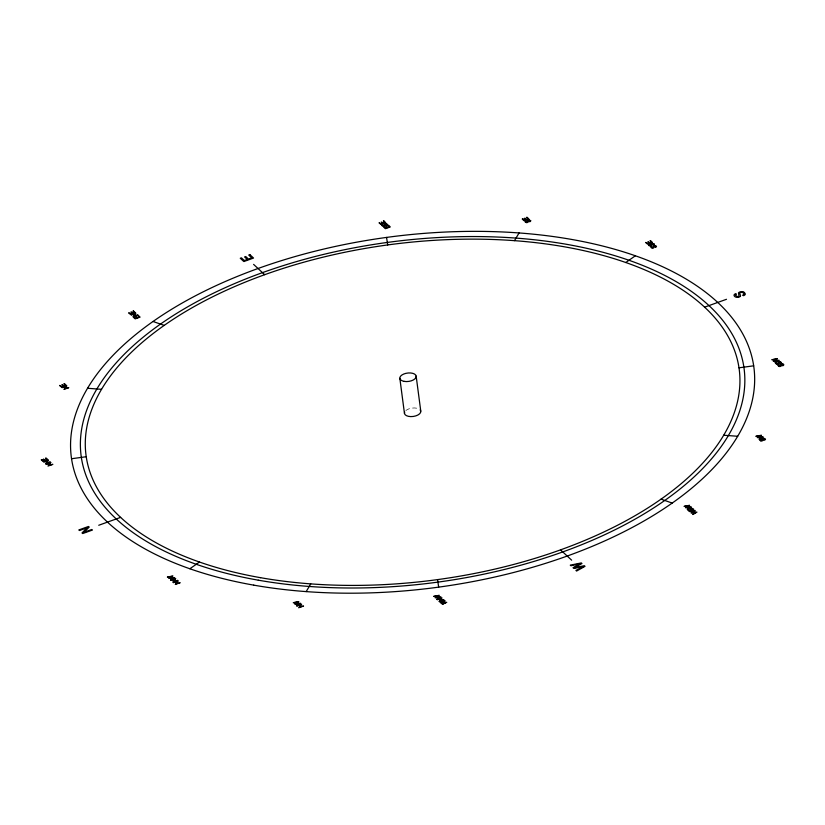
<?xml version="1.0" encoding="UTF-8"?>
<svg xmlns="http://www.w3.org/2000/svg" width="825" height="825" viewBox="0 0 825 825"><rect width="100%" height="100%" fill="white"/><g stroke="black" fill="none" stroke-linecap="round" stroke-linejoin="round"><path stroke-width="0.62" stroke-dasharray="4.12 3.09" d="M405.869 410.52A8.24 4.228 -7.5 0 1 418.584 408.787"/><path stroke-width="1.24" d="M740.355 296.196L740.479 295.876A3.795 1.949 -7.5 0 0 740.499 295.453L740.087 294.37A36.187 18.583 -7.5 0 1 739.891 293.937L739.839 293.813A4.053 2.083 -7.5 0 1 739.747 293.391L739.808 293.081A1.537 0.794 -7.5 0 1 741.902 292.411L742.428 292.504A4.104 2.104 -7.5 0 1 743.861 294.092L743.82 294.37A1.99 1.021 -7.5 0 1 743.562 294.7L742.644 295.237L743.603 295.68A3.589 1.846 -7.5 0 0 745.326 293.958L744.418 292.514A4.837 2.485 -7.5 0 0 743.036 291.823L742.613 291.741M306.168 591.607L310.747 583.883M514.48 240.673L519.069 232.949M386.647 224.936L386.09 223.833L384.759 224.4A11.457 5.888 -7.5 0 0 384.914 224.771L385.12 225.307A1.433 0.732 -7.5 0 1 383.615 226.308M189.874 568.765L199.464 562.031M625.773 262.525L635.363 255.781M170.868 577.149L168.754 578.366L173.291 577.902M173.91 577.768L170.548 580.027L174.756 577.665L169.641 578.294L172.91 575.963L167.372 577.077L172.394 576.355A14.829 7.611 -7.5 0 0 170.868 577.149M762.382 437.002L759.01 439.271L763.218 436.91L758.103 437.539L761.382 435.198L755.844 436.322L760.867 435.59A14.829 7.611 -7.5 0 0 759.34 436.394L757.226 437.601L761.372 437.229M690.577 507.086L687.204 509.345L691.412 506.983L686.297 507.612L689.576 505.282L684.038 506.395L689.061 505.673A14.829 7.611 -7.5 0 0 687.534 506.468L685.42 507.684L689.566 507.303M695.815 512.304L692.752 514.501L696.96 512.139L691.845 512.768L695.124 510.438L689.587 511.552L694.598 510.83A14.829 7.611 -7.5 0 0 693.072 511.624L690.968 512.841L695.114 512.459M778.377 360.422L775.005 362.691L779.212 360.329L774.077 360.968L777.377 358.617L771.839 359.741L776.851 359.019M441.55 603.003L445.232 600.909L439.385 601.745L443.221 601.281M441.695 602.972L446.758 602.333L442.21 604.374L445.077 602.848M574.695 567.641L581.965 563.496L581.336 562.918L570.261 565.156L570.91 565.764L580.305 563.702A29.659 15.232 -7.5 0 0 577.242 565.3L573.024 567.724L573.808 568.456L581.955 566.827M439.343 597.517L436.817 599.352L441.024 597.001L435.951 597.64L439.189 595.289L433.641 596.413L438.663 595.681A14.829 7.611 -7.5 0 0 437.137 596.485L435.022 597.692L439.632 597.217M439.405 597.486L440.179 597.094M445.139 602.827L445.912 602.425M299.805 603.395L296.433 605.653L300.64 603.302L295.577 603.941L298.805 601.59L293.267 602.714L298.279 601.982A14.829 7.611 -7.5 0 0 296.752 602.786L294.649 603.993L299.331 603.498M98.732 525.267L120.625 517.378M704.602 307.168L726.505 299.289M574.602 567.683L584.347 565.713L585.018 566.332L576.592 571.055L575.922 570.426L583.337 566.528L582.553 566.703M443.623 601.198L444.397 601.012A14.829 7.611 -7.5 0 0 442.87 601.817L440.756 603.023L444.912 602.652M778.068 360.494L777.408 360.638M762.083 437.075L761.423 437.219M695.733 512.325L695.155 512.449M777.367 360.649L773.221 361.03L775.325 359.813A14.829 7.611 -7.5 0 1 776.851 359.009M71.558 458.731L86.243 456.73M738.994 367.816L753.679 365.815M87.553 388.276L101.547 389.317M723.69 435.239L737.684 436.27M153.027 321.482L164.206 325.39M661.021 499.156L672.2 503.075M782.781 365.671L782.42 365.403A1.557 0.794 -7.5 0 0 782.884 365.135L782.255 364.011L780.986 364.598A11.457 5.888 -7.5 0 0 781.141 364.97L781.347 365.506A1.433 0.732 -7.5 0 1 780.677 366.331A1.433 0.732 -7.5 0 1 779.078 366.424M529.351 221.482L529.712 221.75A1.867 0.959 -7.5 0 0 530.661 220.626M253.595 264.382L264.691 274.694M560.546 549.852L571.643 560.175M654.132 244.035L652.049 243.117L650.77 244.406A15.665 8.044 -7.5 0 0 650.904 244.695L650.884 245.448L649.564 245.386A3.001 1.537 -7.5 0 1 649.347 245.2L649.388 244.097A1.619 0.835 -7.5 0 0 648.533 244.973A2.681 1.382 -7.5 0 0 649.584 245.86A1.485 0.763 -7.5 0 0 650.275 245.953A1.433 0.732 -7.5 0 0 651.781 244.994L651.564 244.458A11.457 5.888 -7.5 0 1 651.41 244.087L652.678 243.499L653.297 244.612A1.557 0.794 -7.5 0 1 652.843 244.881L653.204 245.159A1.867 0.959 -7.5 0 0 654.153 244.035M530.64 220.636L528.567 219.718L527.278 221.007A15.665 8.044 -7.5 0 0 527.412 221.296L527.392 222.049L526.072 221.987A3.001 1.537 -7.5 0 1 525.855 221.791L525.896 220.688A1.619 0.835 -7.5 0 0 525.04 221.564A2.681 1.382 -7.5 0 0 526.092 222.461A1.485 0.763 -7.5 0 0 526.783 222.554M763.063 439.952L762.898 439.498A11.457 5.888 -7.5 0 1 762.702 439.044L763.96 438.457L764.589 439.57A1.557 0.794 -7.5 0 1 764.136 439.838L764.497 440.107A1.867 0.959 -7.5 0 0 765.435 438.983L763.342 438.075L762.053 439.364A15.665 8.044 -7.5 0 0 762.197 439.653L762.125 440.426L760.856 440.344A3.001 1.537 -7.5 0 1 760.64 440.148L760.681 439.044A1.619 0.835 -7.5 0 0 759.825 439.921M691.247 510.025L691.051 509.489A11.457 5.888 -7.5 0 1 690.886 509.118L692.154 508.53L692.783 509.654A1.557 0.794 -7.5 0 1 692.319 509.922L692.691 510.19A1.867 0.959 -7.5 0 0 693.629 509.066L691.536 508.159L690.247 509.448A15.665 8.044 -7.5 0 0 690.381 509.737L690.308 510.51L689.05 510.417A3.001 1.537 -7.5 0 1 688.834 510.232L688.875 509.128A1.619 0.835 -7.5 0 0 688.019 510.005M386.564 237.414L387.688 244.943M437.549 579.604L438.663 587.132M416.161 376.138L420.781 411.159M399.847 378.355L404.456 413.387M689.071 510.892A2.681 1.382 -7.5 0 1 688.06 509.994M691.268 510.025A1.433 0.732 -7.5 0 1 690.587 510.85A1.433 0.732 -7.5 0 1 688.978 510.943M760.877 440.818A2.681 1.382 -7.5 0 1 759.866 439.921M763.073 439.952A1.433 0.732 -7.5 0 1 762.393 440.767A1.433 0.732 -7.5 0 1 760.784 440.87M775.809 363.34A1.619 0.835 -7.5 0 1 776.665 362.464L776.634 363.577A3.001 1.537 -7.5 0 0 776.851 363.763L778.058 363.877L778.233 363.175A15.665 8.044 -7.5 0 1 778.047 362.783L779.336 361.494L781.419 362.412A1.867 0.959 -7.5 0 1 780.502 363.547L780.13 363.268A1.557 0.794 -7.5 0 0 780.584 362.99L780.017 361.897L778.697 362.464A11.457 5.888 -7.5 0 0 778.852 362.835L779.048 363.371A1.433 0.732 -7.5 0 1 777.552 364.372M775.861 363.34A2.681 1.382 -7.5 0 0 776.872 364.238A1.485 0.763 -7.5 0 0 777.552 364.33M782.791 365.681A1.867 0.959 -7.5 0 0 783.729 364.547C783.131 363.134 779.873 363.34 780.347 364.918A15.665 8.044 -7.5 0 0 780.481 365.207L780.409 365.991L779.14 365.898A3.001 1.537 -7.5 0 1 778.924 365.712L778.965 364.609A1.619 0.835 -7.5 0 0 778.109 365.485M779.161 366.372A2.681 1.382 -7.5 0 1 778.161 365.475M526.773 222.595A1.433 0.732 -7.5 0 0 528.289 221.595L528.072 221.048A11.457 5.888 -7.5 0 1 527.918 220.688L529.186 220.1L529.856 221.172A1.557 0.794 -7.5 0 1 529.351 221.482M381.882 225.287A1.619 0.835 -7.5 0 1 382.738 224.41L382.697 225.514A3.001 1.537 -7.5 0 0 382.913 225.699L384.12 225.813L384.306 225.122A15.665 8.044 -7.5 0 1 384.11 224.73L385.399 223.441L387.482 224.348A1.867 0.959 -7.5 0 1 386.564 225.483L386.193 225.204A1.557 0.794 -7.5 0 0 386.657 224.936M381.923 225.277A2.681 1.382 -7.5 0 0 382.934 226.174A1.485 0.763 -7.5 0 0 383.625 226.277M741.582 291.658A3.156 1.619 -7.5 0 1 742.696 291.72M741.51 291.668A3.3 1.691 -7.5 0 0 741.067 291.71A2.97 1.526 -7.5 0 0 739.819 291.988A3.156 1.619 -7.5 0 0 739.458 292.132A2.671 1.372 -7.5 0 0 738.468 292.885L739.004 296.103A1.217 0.629 -7.5 0 1 738.623 296.412A1.485 0.763 -7.5 0 1 738.231 296.567A1.351 0.691 -7.5 0 1 737.591 296.66L735.353 295.247A1.877 0.969 -7.5 0 1 735.632 294.7L736.447 294.195L735.735 293.648A3.331 1.712 -7.5 0 0 734.333 294.546A2.949 1.516 -7.5 0 0 734.085 295.02L734.064 295.402A4.651 2.392 -7.5 0 0 734.178 295.783L734.436 296.165A6.909 3.547 -7.5 0 0 734.807 296.536A5.27 2.712 -7.5 0 0 735.91 297.144L736.488 297.299A2.733 1.403 -7.5 0 0 737.509 297.371A2.671 1.372 -7.5 0 0 740.407 296.196M420.162 409.901A8.24 4.228 -7.5 0 1 413.243 416.46A8.24 4.228 -7.5 0 1 404.683 412.005M653.689 246.056L653.709 246.221A11.457 5.888 -7.5 0 0 653.864 246.593L654.06 247.129A1.433 0.732 -7.5 0 1 652.565 248.129A1.485 0.763 -7.5 0 1 651.874 248.005A2.681 1.382 -7.5 0 1 650.873 247.098A1.619 0.835 -7.5 0 1 651.678 246.221L651.647 247.335A3.001 1.537 -7.5 0 0 651.863 247.521L653.122 247.613L653.194 246.83A15.665 8.044 -7.5 0 1 653.06 246.541L654.349 245.252L656.432 246.17A1.867 0.959 -7.5 0 1 655.514 247.304L655.143 247.026A1.557 0.794 -7.5 0 0 655.597 246.757L655.029 245.654L653.689 246.056M135.135 313.861L132.949 316.748L137.806 314.995L133.671 316.078L135.867 313.191L131 314.944L135.135 313.861M66.103 386.523L63.917 389.41L68.774 387.657L64.639 388.74L66.835 385.853L61.968 387.606L66.103 386.523M47.716 460.866L45.53 463.753L50.387 462.01L46.252 463.093L48.448 460.206L43.591 461.948L47.716 460.866M50.201 463.176L48.015 466.073L52.872 464.32L48.737 465.403L50.933 462.516L46.076 464.269L50.201 463.176M87.068 527.783L82.015 532.94L82.686 533.558L92.41 530.062L91.781 529.485L84.14 532.228L89.193 527.072L88.533 526.453L78.798 529.949L79.427 530.537L87.068 527.783M175.003 579.243L172.807 582.13L177.674 580.387L173.539 581.47L175.735 578.583L170.868 580.326L175.003 579.243M177.488 581.553L175.292 584.451L180.159 582.697L176.024 583.78L178.221 580.893L173.353 582.636L177.488 581.553M300.888 604.88L298.691 607.767L303.559 606.014L299.423 607.097L301.62 604.209L296.752 605.962L300.888 604.88M441.272 598.579L439.075 601.466L443.943 599.713L439.808 600.796L442.004 597.908L437.137 599.662L441.272 598.579M249.872 254.636L248.727 255.049L251.749 257.864L248.438 259.06L245.716 256.523L244.571 256.936L247.304 259.473L244.324 260.545L241.405 257.833L240.261 258.246L243.829 261.556L253.553 258.06L249.872 254.636M133.475 310.963L132.897 311.169L134.413 312.572L132.753 313.17L131.392 311.902L130.824 312.108L132.186 313.376L130.701 313.912L128.669 312.768L130.453 314.428L135.31 312.675L133.475 310.963M383.862 220.956L383.295 221.162L384.801 222.564L383.151 223.162L381.212 222.1L382.573 223.369L381.088 223.905L379.057 222.76L380.841 224.41L385.708 222.667L383.862 220.956M138.249 315.408L137.682 315.614L139.198 317.027L137.538 317.615L135.599 316.552L136.971 317.821L135.475 318.357L133.444 317.213L135.228 318.873L140.095 317.12L138.249 315.408M384.223 226.823L383.646 227.03L385.43 228.69L390.297 226.937L388.462 225.225L387.884 225.431L389.4 226.834L387.74 227.432L386.378 226.163L385.811 226.37L387.173 227.638L385.677 228.174L384.223 226.823M64.443 383.625L63.865 383.831L65.381 385.244L63.721 385.832L62.36 384.563L61.793 384.77L63.154 386.038L61.669 386.574L59.637 385.43L61.421 387.09L66.278 385.337L64.443 383.625M522.792 218.831L522.215 219.037L523.999 220.698L528.866 218.945L527.02 217.233L526.453 217.439L527.969 218.852L526.309 219.44L524.947 218.182L524.38 218.377L525.742 219.646L524.246 220.182L522.792 218.831M41.828 459.577L41.25 459.783L43.034 461.433L47.891 459.69L46.056 457.978L45.478 458.184L46.994 459.587L45.344 460.185L43.405 459.123L44.767 460.391L43.282 460.927L41.828 459.577M650.512 240.642L649.945 240.848L651.451 242.251L649.801 242.849L647.862 241.787L649.234 243.055L647.738 243.592L645.707 242.437L647.491 244.097L652.358 242.344L650.512 240.642M260.576 577.696A329.392 169.156 -7.5 0 0 739.674 373.818A329.392 169.156 -7.5 0 0 237.6 285.306A329.392 169.156 -7.5 0 0 260.576 577.696M253.739 585.142A344.221 176.767 -7.5 0 0 754.39 372.085A344.221 176.767 -7.5 0 0 229.732 279.593A344.221 176.767 -7.5 0 0 253.739 585.142M258.297 580.181A334.331 171.693 -7.5 0 0 744.573 373.24A334.331 171.693 -7.5 0 0 234.981 283.408A334.331 171.693 -7.5 0 0 258.297 580.181M404.209 381.387A8.24 4.228 -7.5 0 0 416.182 376.282A8.24 4.228 -7.5 0 0 403.631 374.076A8.24 4.228 -7.5 0 0 404.209 381.387"/></g></svg>
